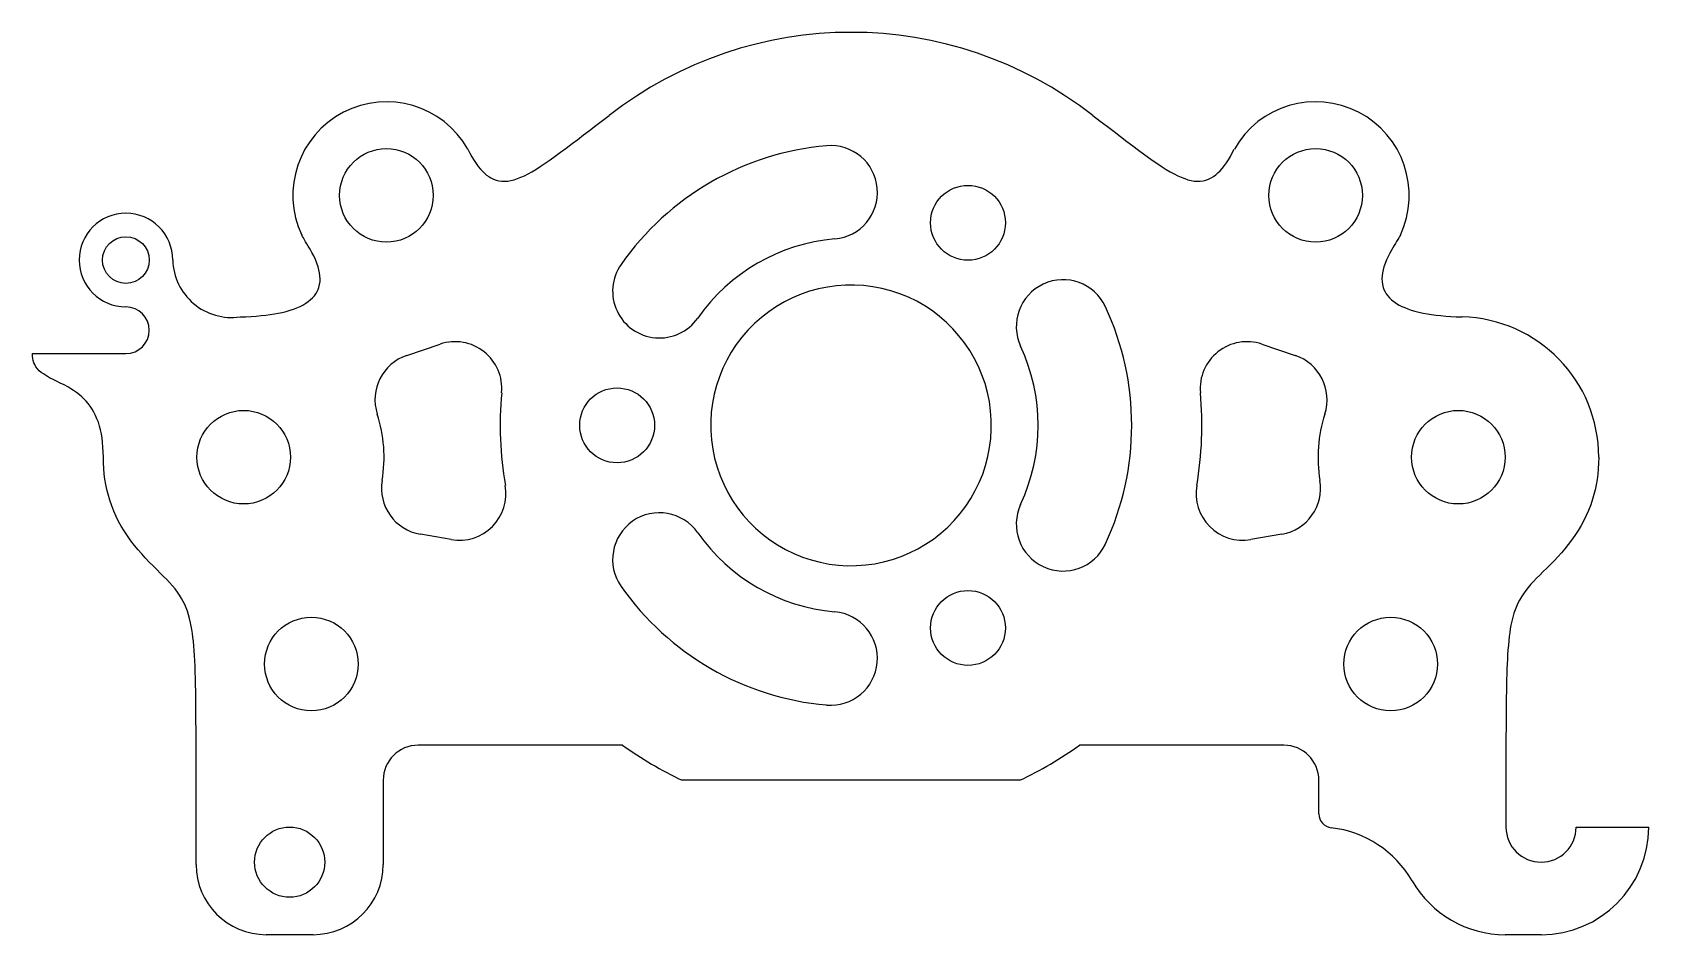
# Model space of a CAD drawing. Extents: x 101.3 to 135.9, y 69.5 to 88.8.
import ezdxf

# ---------------------------------------------------------------- set-up
doc = ezdxf.new("R2010")
doc.units = 0
doc.layers.get('0').update_dxf_attribs({"linetype": 'CONTINUOUS'})

msp = doc.modelspace()

# ---------------------------------------------------------------- linework, layer by layer
at = {"color": 7, "linetype": 'CONTINUOUS'}
for p, q in [((101.31, 81.948), (103.31, 81.948)), ((109.315, 81.91), (110.027, 82.15)), ((127.593, 82.15), (128.305, 81.91)), ((110.266, 77.974), (109.604, 78.088)), ((128.016, 78.088), (127.353, 77.974)), ((104.81, 71.028), (104.81, 73.62)), ((132.81, 73.62), (132.81, 71.828)), ((113.927, 73.578), (109.56, 73.578)), ((128.06, 73.578), (123.692, 73.578)), ((108.81, 72.828), (108.81, 71.028)), ((122.419, 72.828), (115.201, 72.828)), ((128.81, 72.112), (128.81, 72.828)), ((134.31, 71.828), (135.86, 71.828)), ((107.31, 69.528), (106.31, 69.528)), ((133.56, 69.528), (132.795, 69.528))]:
    msp.add_line(p, q, dxfattribs=at)
for points in [[(110.617, 86.321), (110.662, 86.235), (110.707, 86.154), (110.752, 86.08), (110.797, 86.012), (110.842, 85.95), (110.888, 85.894), (110.931, 85.846), (110.975, 85.803), (111.02, 85.765), (111.065, 85.733), (111.111, 85.705), (111.167, 85.677), (111.225, 85.656), (111.284, 85.642), (111.345, 85.634), (111.408, 85.633), (111.472, 85.638), (111.539, 85.649), (111.607, 85.666), (111.678, 85.689), (111.751, 85.718), (111.827, 85.752), (111.905, 85.792), (111.986, 85.837), (112.07, 85.886), (112.168, 85.948), (112.27, 86.016), (112.377, 86.089), (112.487, 86.168), (112.603, 86.253), (112.723, 86.342), (112.849, 86.437), (112.968, 86.528), (113.093, 86.623), (113.222, 86.721), (113.356, 86.823), (113.495, 86.928), (113.639, 87.036)], [(123.981, 87.036), (124.138, 86.918), (124.289, 86.804), (124.434, 86.694), (124.573, 86.588), (124.706, 86.486), (124.834, 86.389), (124.957, 86.297), (125.065, 86.217), (125.17, 86.141), (125.27, 86.07), (125.367, 86.004), (125.46, 85.943), (125.549, 85.886), (125.633, 85.837), (125.715, 85.792), (125.793, 85.752), (125.869, 85.718), (125.942, 85.689), (126.012, 85.666), (126.081, 85.649), (126.147, 85.638), (126.212, 85.633), (126.274, 85.634), (126.335, 85.642), (126.394, 85.656), (126.452, 85.677), (126.509, 85.705), (126.557, 85.734), (126.605, 85.77), (126.652, 85.811), (126.699, 85.857), (126.745, 85.909), (126.79, 85.967), (126.833, 86.027), (126.875, 86.092), (126.918, 86.163), (126.96, 86.239), (127.003, 86.321)], [(105.75, 82.734), (105.871, 82.738), (105.987, 82.743), (106.097, 82.751), (106.202, 82.76), (106.302, 82.771), (106.396, 82.784), (106.484, 82.798), (106.568, 82.813), (106.648, 82.83), (106.736, 82.852), (106.819, 82.875), (106.895, 82.901), (106.966, 82.928), (107.032, 82.957), (107.092, 82.987), (107.154, 83.024), (107.209, 83.062), (107.259, 83.102), (107.302, 83.143), (107.339, 83.186), (107.37, 83.229), (107.397, 83.273), (107.418, 83.318), (107.435, 83.364), (107.45, 83.425), (107.459, 83.487), (107.461, 83.549), (107.458, 83.612), (107.449, 83.675), (107.436, 83.738), (107.419, 83.801), (107.392, 83.881), (107.36, 83.96), (107.324, 84.036), (107.287, 84.11), (107.248, 84.18), (107.209, 84.246), (107.18, 84.294), (107.152, 84.34), (107.126, 84.382), (107.103, 84.42), (107.083, 84.454), (107.067, 84.483)], [(130.552, 84.483), (130.537, 84.455), (130.518, 84.423), (130.496, 84.387), (130.472, 84.348), (130.446, 84.305), (130.418, 84.259), (130.39, 84.211), (130.361, 84.16), (130.324, 84.093), (130.289, 84.023), (130.256, 83.951), (130.226, 83.877), (130.2, 83.801), (130.183, 83.738), (130.17, 83.675), (130.162, 83.612), (130.158, 83.549), (130.161, 83.487), (130.169, 83.425), (130.185, 83.364), (130.202, 83.317), (130.224, 83.271), (130.251, 83.226), (130.283, 83.183), (130.321, 83.14), (130.363, 83.099), (130.412, 83.06), (130.467, 83.023), (130.528, 82.987), (130.585, 82.958), (130.647, 82.931), (130.714, 82.904), (130.786, 82.88), (130.864, 82.857), (130.947, 82.836), (131.036, 82.816), (131.131, 82.798), (131.221, 82.784), (131.316, 82.771), (131.416, 82.76), (131.522, 82.751), (131.632, 82.743), (131.748, 82.738), (131.87, 82.734)], [(102.828, 79.735), (102.826, 79.845), (102.82, 79.95), (102.812, 80.05), (102.8, 80.144), (102.785, 80.233), (102.767, 80.318), (102.747, 80.397), (102.721, 80.48), (102.692, 80.557), (102.661, 80.629), (102.627, 80.697), (102.59, 80.76), (102.549, 80.822), (102.506, 80.88), (102.461, 80.933), (102.414, 80.982), (102.365, 81.028), (102.315, 81.071), (102.255, 81.117), (102.193, 81.159), (102.131, 81.198), (102.069, 81.235), (101.987, 81.278), (101.907, 81.319), (101.828, 81.357), (101.752, 81.395), (101.679, 81.433), (101.611, 81.472), (101.547, 81.513), (101.501, 81.547), (101.459, 81.584), (101.421, 81.624), (101.388, 81.667), (101.361, 81.714), (101.343, 81.755), (101.329, 81.798), (101.318, 81.845), (101.312, 81.895), (101.31, 81.948)], [(104.81, 73.62), (104.809, 73.778), (104.809, 73.929), (104.808, 74.076), (104.807, 74.216), (104.806, 74.352), (104.805, 74.482), (104.804, 74.608), (104.802, 74.728), (104.799, 74.873), (104.796, 75.011), (104.792, 75.141), (104.787, 75.265), (104.782, 75.383), (104.776, 75.494), (104.769, 75.6), (104.761, 75.7), (104.752, 75.795), (104.742, 75.885), (104.732, 75.969), (104.72, 76.048), (104.707, 76.123), (104.693, 76.195), (104.672, 76.283), (104.65, 76.365), (104.625, 76.443), (104.597, 76.516), (104.567, 76.586), (104.535, 76.653), (104.499, 76.717), (104.456, 76.786), (104.41, 76.853), (104.36, 76.919), (104.304, 76.986), (104.243, 77.055), (104.183, 77.119), (104.117, 77.187), (104.045, 77.258), (103.969, 77.332), (103.89, 77.411), (103.808, 77.494), (103.725, 77.582), (103.647, 77.666), (103.57, 77.755), (103.493, 77.849), (103.417, 77.948), (103.342, 78.052), (103.271, 78.161), (103.212, 78.259), (103.155, 78.362), (103.102, 78.469), (103.052, 78.58), (103.006, 78.697), (102.965, 78.818), (102.928, 78.944), (102.902, 79.047), (102.88, 79.153), (102.862, 79.262), (102.847, 79.375), (102.836, 79.491), (102.83, 79.611), (102.828, 79.735)], [(134.792, 79.735), (134.79, 79.61), (134.783, 79.489), (134.772, 79.371), (134.757, 79.257), (134.738, 79.147), (134.716, 79.04), (134.69, 78.937), (134.661, 78.836), (134.62, 78.715), (134.575, 78.598), (134.526, 78.486), (134.473, 78.379), (134.417, 78.276), (134.352, 78.166), (134.283, 78.061), (134.213, 77.961), (134.141, 77.866), (134.067, 77.776), (133.993, 77.69), (133.919, 77.608), (133.845, 77.529), (133.763, 77.444), (133.682, 77.364), (133.605, 77.288), (133.532, 77.215), (133.463, 77.147), (133.4, 77.081), (133.343, 77.018), (133.285, 76.95), (133.232, 76.884), (133.184, 76.817), (133.14, 76.749), (133.099, 76.68), (133.065, 76.614), (133.034, 76.545), (133.006, 76.473), (132.98, 76.398), (132.956, 76.317), (132.935, 76.232), (132.916, 76.141), (132.902, 76.065), (132.89, 75.984), (132.879, 75.9), (132.869, 75.811), (132.86, 75.716), (132.852, 75.617), (132.845, 75.512), (132.839, 75.415), (132.834, 75.314), (132.83, 75.208), (132.826, 75.097), (132.823, 74.981), (132.82, 74.859), (132.818, 74.732), (132.816, 74.599), (132.814, 74.475), (132.813, 74.345), (132.812, 74.211), (132.811, 74.071), (132.811, 73.926), (132.81, 73.776), (132.81, 73.62)]]:
    msp.add_lwpolyline(points, dxfattribs=at)
for centre, radius in [((108.879, 85.331), 1), ((128.741, 85.331), 1), ((121.31, 84.745), 0.8), ((103.31, 83.948), 0.5), ((113.81, 80.415), 0.8), ((105.828, 79.735), 1), ((131.792, 79.735), 1), ((121.31, 76.085), 0.8), ((107.275, 75.313), 1), ((130.345, 75.313), 1), ((106.81, 71.078), 0.75)]:
    msp.add_circle(centre, radius, dxfattribs=at)
for centre, radius, start, end in [((118.81, 80.415), 8.401, 52.0121, 127.9879), ((108.879, 85.331), 2, 29.665, 205.0922), ((128.741, 85.331), 2, 334.9078, 150.335), ((118.81, 80.415), 6, 94.9992, 145.0008), ((118.374, 85.396), 1, 274.9992, 94.9992), ((103.31, 83.948), 1, 0, 270), ((118.81, 80.415), 4, 94.9992, 145.0008), ((105.572, 83.983), 1.262, 181.5989, 278.1105), ((114.714, 83.283), 1, 145.0008, 325.0008), ((118.81, 80.415), 3, 9.7198, 189.7231), ((123.342, 82.528), 1, 25.0008, 205.0008), ((103.31, 82.448), 0.5, 270, 90), ((118.81, 80.415), 6, 334.9992, 25.0009), ((131.792, 79.735), 3, 0, 88.5152), ((109.634, 80.963), 1, 108.6303, 197.8797), ((110.346, 81.203), 1, 354.6814, 108.6303), ((118.81, 80.415), 4, 334.9992, 25.0009), ((127.273, 81.203), 1, 71.3697, 185.3186), ((127.985, 80.963), 1, 342.1203, 71.3697), ((118.81, 80.415), 7.5, 174.6814, 189.8562), ((118.81, 80.415), 3, 189.7198, 9.7231), ((118.81, 80.415), 7.5, 350.1438, 5.3186), ((105.828, 79.735), 3, 350.4842, 17.8797), ((131.792, 79.735), 3, 162.1203, 189.5158), ((109.773, 79.073), 1, 170.4842, 260.2785), ((110.435, 78.96), 1, 260.2785, 9.8562), ((127.184, 78.96), 1, 170.1438, 279.7215), ((127.847, 79.073), 1, 279.7215, 9.5158), ((114.714, 77.547), 1, 34.9992, 214.9992), ((123.342, 78.301), 1, 154.9992, 334.9992), ((118.81, 80.415), 4, 214.9992, 265.0008), ((118.81, 80.415), 6, 214.9992, 265.0008), ((118.374, 75.433), 1, 265.0008, 85.0008), ((109.56, 72.828), 0.75, 90, 180), ((118.81, 80.415), 8.401, 234.4662, 244.5612), ((118.81, 80.415), 8.401, 295.4388, 305.5338), ((128.06, 72.828), 0.75, 0, 90), ((129.11, 72.112), 0.3, 180, 263.3771), ((128.81, 69.528), 2.301, 29.9917, 83.3771), ((133.56, 71.828), 0.75, 180, 0), ((133.56, 71.828), 2.3, 270, 0), ((106.31, 71.028), 1.5, 180, 270), ((107.31, 71.028), 1.5, 270, 0), ((132.795, 71.828), 2.3, 209.9917, 270)]:
    msp.add_arc(centre, radius, start, end, dxfattribs=at)

doc.saveas('drawing.dxf')
